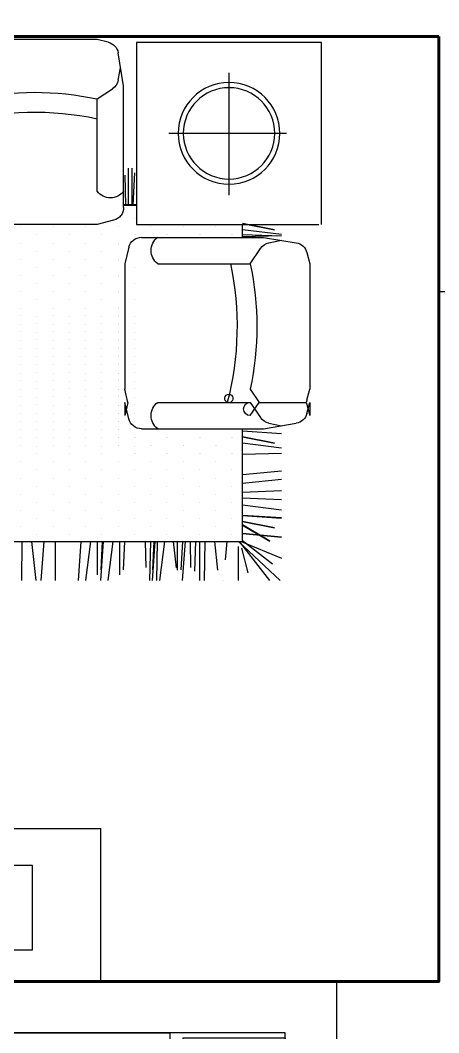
# Model space of a CAD drawing. Extents: x -355483 to -326583, y -641147 to -611949.
# Drawn here: x -332720 to -331083, y -633749 to -629785 of the extents above; entities that cross this region are included whole.
import ezdxf

# ---------------------------------------------------------------- set-up
doc = ezdxf.new("R2010")
doc.units = 0
doc.header["$LTSCALE"] = 1000
doc.header["$MEASUREMENT"] = 0
doc.layers.get('0').update_dxf_attribs({"linetype": 'CONTINUOUS'})
doc.layers.add('GT_客厅', color=2, linetype='CONTINUOUS', lineweight=60)
for name, color, linetype in [('JG', 8, 'CONTINUOUS'), ('JIAJU', 252, 'CONTINUOUS'), ('PL', 8, 'CONTINUOUS'), ('PUB_DIM', 3, 'CONTINUOUS'), ('WALL', 2, 'CONTINUOUS')]:
    doc.layers.add(name, color=color, linetype=linetype)
doc.layers.get('PUB_DIM').off()
doc.styles.add('DIM_FONT', font='ROMAND.shx', dxfattribs={"width": 0.7})

# ---------------------------------------------------------------- blocks, each defined once
blk = doc.blocks.new('A$C316D69A5')
at = {"layer": 'JG'}
for p, q in [((20, 2400), (420, 2400)), ((20, 2000), (20, 2400)), ((220, 2020), (220, 2380)), ((420, 2400), (420, 2000)), ((40, 2200), (400, 2200)), ((420, 2000), (20, 2000)), ((50, 1950), (0, 1950)), ((0, 1950), (0, 450)), ((50, 1950), (50, 450)), ((1923.8, 1950), (126.2, 1950)), ((100.8, 1873.8), (456.4, 1873.8)), ((100.8, 1237.4), (100.8, 1873.8)), ((456.4, 1873.8), (456.4, 1237.4)), ((2000, 526.2), (2000, 1873.8)), ((710.4, 1389.8), (710.4, 450)), ((456.4, 1237.4), (100.8, 1237.4)), ((100.8, 1186.6), (456.4, 1186.6)), ((100.8, 526.2), (100.8, 1186.6)), ((456.4, 1186.6), (456.4, 526.2)), ((507.2, 869.1), (507.2, 450)), ((456.4, 526.2), (100.8, 526.2)), ((50, 450), (0, 450)), ((126.2, 450), (1923.8, 450)), ((420, 400), (20, 400)), ((20, 400), (20, 0)), ((420, 0), (420, 400)), ((220, 380), (220, 20)), ((40, 200), (400, 200)), ((20, 0), (420, 0))]:
    blk.add_line(p, q, dxfattribs=at)
for centre in [(220, 2200), (220, 200)]:
    blk.add_circle(centre, 120, dxfattribs=at)
for centre, radius, start, end in [((126.2, 1873.8), 76.2, 90, 180), ((-1016.8, 2032.4), 1729.2, 337.7316, 357.27), ((53, 1913.8), 837.4, 318.9982, 2.4775), ((1923.8, 1873.8), 76.2, 360, 90), ((278.6, 2483.4), 635, 253.7398, 286.2602), ((2101.1, 889.7), 1594, 162.1966, 180.7418), ((1440, 815), 933.8, 143.9597, 177.4602), ((278.6, 627.8), 635, 73.7398, 106.2602), ((278.6, 1796.2), 635, 253.7398, 286.2602), ((126.2, 526.2), 76.2, 180, 270), ((278.6, -83.4), 635, 73.7398, 106.2602), ((1923.8, 526.2), 76.2, 270, 360)]:
    blk.add_arc(centre, radius, start, end, dxfattribs=at)
at = {"layer": 'JG', "style": 'DIM_FONT', "width": 0.8, "flags": 9}
for tag in ['YSIZE', 'XSIZE']:
    blk.add_attdef(tag, (20, 2000), '', height=0.5, rotation=360, dxfattribs=at)
at = {"layer": 'JG', "style": 'DIM_FONT', "text_generation_flag": 2, "width": 0.8, "flags": 9}
for tag in ['YSIZE', 'XSIZE']:
    blk.add_attdef(tag, (0, 1950), '', height=0.5, rotation=180, dxfattribs=at)
at = {"layer": 'JG', "style": 'DIM_FONT', "oblique": -180, "text_generation_flag": 4, "width": 0.8, "flags": 9}
for tag in ['YSIZE', 'XSIZE']:
    blk.add_attdef(tag, (20, 400), '', height=0.5, rotation=360, dxfattribs=at)
blk = doc.blocks.new('U_B6PVR')
at = {"layer": 'PL'}
for p, q in [((0, 2273), (600, 2273)), ((600, 0), (600, 2273)), ((230.1, 1452.6), (35.2, 1268.2)), ((35.2, 935.6), (35.2, 1268.2)), ((230.1, 751.3), (35.2, 935.6)), ((0, 0), (600, 0))]:
    blk.add_line(p, q, dxfattribs=at)
for points in [[(454.9, 2005.9), (454.9, 1765.9), (124.9, 1765.9), (124.9, 2005.9)], [(541.5, 694.8), (230.1, 694.8), (230.1, 1513.9), (541.5, 1513.9)], [(454.9, 259.1), (454.9, 499.1), (124.9, 499.1), (124.9, 259.1)]]:
    blk.add_lwpolyline(points, close=True, dxfattribs=at)
blk.add_arc((-851.6, 1104.4), 1452, 343.6171, 16.3829, dxfattribs=at)
at = {"color": 5, "style": 'DIM_FONT', "width": 0.8, "flags": 9}
for tag in ['YSIZE', 'XSIZE']:
    blk.add_attdef(tag, (0, 0), '', height=0.5, dxfattribs=at)
blk = doc.blocks.new('_C19XRJ')
at = {"layer": 'JIAJU', "rotation": 180}
blk.add_blockref('U_B6PVR', (600, 0), dxfattribs=at)
at = {"style": 'DIM_FONT', "width": 0.8, "flags": 9}
for tag in ['YSIZE', 'XSIZE']:
    blk.add_attdef(tag, (0, 0), '', height=0.5, dxfattribs=at)
blk = doc.blocks.new('A$C651D3A54')
at = {"layer": 'JG'}
for p, q in [((2278, 1965.2), (2276.3, 2117.8)), ((2315.8, 1965.2), (2333, 2117.8)), ((2363.9, 1965.2), (2351.8, 2117.8)), ((2408.3, 1965.2), (2408.3, 2117.8)), ((2509.3, 1965.2), (2498.7, 2117.8)), ((2546.5, 1965.2), (2527, 2117.8)), ((2596.1, 1965.2), (2585.5, 2117.8)), ((2633.4, 1965.2), (2613.8, 2117.8)), ((2781.7, 1965.2), (2776.7, 2117.8)), ((2798.2, 1965.2), (2787.5, 2117.8)), ((2806.9, 1965.2), (2805.1, 2117.8)), ((2835.4, 1965.2), (2815.9, 2117.8)), ((2917.4, 1965.2), (2905.4, 2117.8)), ((2972.8, 1965.2), (2972.8, 2117.8)), ((2993.4, 1965.2), (2991.6, 2117.8)), ((3067.2, 2117.8), (3067.2, 2117.8)), ((3123.6, 1984.7), (3123.6, 2117.8)), ((3125.1, 1965.2), (3287.9, 2117.8)), ((3128, 1965.2), (3246.2, 2117.8)), ((2572.6, 1965.2), (2572.6, 2095.7)), ((2592.8, 1965.2), (2586.8, 2076.7)), ((2659.4, 1965.2), (2659.4, 2095.7)), ((2679.6, 1965.2), (2673.7, 2076.7)), ((2760.4, 1965.2), (2762.8, 2067.2)), ((2794.8, 1965.2), (2788.8, 2076.7)), ((2869.3, 1965.2), (2881, 2068.4)), ((2886.1, 1965.2), (2886.1, 2077.2)), ((2906.3, 1965.2), (2900.4, 2076.7)), ((2935.9, 1965.2), (2938.3, 2067.2)), ((2957.3, 1965.2), (2953.4, 2081.4)), ((3031.1, 1965.2), (3043.8, 2077.2)), ((3136.5, 1991.7), (3162.1, 2087.7)), ((3079.2, 1965.2), (3073.5, 2037.5)), ((3136, 1965.2), (3293.6, 2030.6)), ((3141, 1960.9), (3258.9, 2052.5)), ((3141, 1900.9), (3248.4, 1964.5)), ((3141, 1899.3), (3248.4, 1962.8)), ((3141, 1934.6), (3293.6, 1948.6)), ((3141, 1932.9), (3293.6, 1947)), ((2272.8, 1907.7), (2272.8, 1907.7)), ((2336.4, 1939.5), (2336.4, 1939.5)), ((2400, 1907.7), (2400, 1907.7)), ((2463.6, 1939.5), (2463.6, 1939.5)), ((2527.2, 1907.7), (2527.2, 1907.7)), ((2590.8, 1939.5), (2590.8, 1939.5)), ((2654.4, 1907.7), (2654.4, 1907.7)), ((2718, 1939.5), (2718, 1939.5)), ((2781.6, 1907.7), (2781.6, 1907.7)), ((2845.2, 1939.5), (2845.2, 1939.5)), ((2908.8, 1907.7), (2908.8, 1907.7)), ((2972.4, 1939.5), (2972.4, 1939.5)), ((3036, 1907.7), (3036, 1907.7)), ((3099.6, 1939.5), (3099.6, 1939.5)), ((3141, 1887.3), (3266.4, 1911.9)), ((3141, 1885.7), (3266.4, 1910.3)), ((2336.4, 1875.9), (2336.4, 1875.9)), ((2463.6, 1875.9), (2463.6, 1875.9)), ((2590.8, 1875.9), (2590.8, 1875.9)), ((2718, 1875.9), (2718, 1875.9)), ((2845.2, 1875.9), (2845.2, 1875.9)), ((2972.4, 1875.9), (2972.4, 1875.9)), ((3099.6, 1875.9), (3099.6, 1875.9)), ((3141, 1863.6), (3293.6, 1873.4)), ((3141, 1862), (3293.6, 1871.7)), ((2272.8, 1844.1), (2272.8, 1844.1)), ((2400, 1844.1), (2400, 1844.1)), ((2527.2, 1844.1), (2527.2, 1844.1)), ((2654.4, 1844.1), (2654.4, 1844.1)), ((2781.6, 1844.1), (2781.6, 1844.1)), ((2908.8, 1844.1), (2908.8, 1844.1)), ((3036, 1844.1), (3036, 1844.1)), ((3141, 1821.4), (3293.6, 1840.8)), ((2336.4, 1812.3), (2336.4, 1812.3)), ((2463.6, 1812.3), (2463.6, 1812.3)), ((2590.8, 1812.3), (2590.8, 1812.3)), ((2718, 1812.3), (2718, 1812.3)), ((2845.2, 1812.3), (2845.2, 1812.3)), ((2972.4, 1812.3), (2972.4, 1812.3)), ((3099.6, 1812.3), (3099.6, 1812.3)), ((3141, 1794.3), (3293.6, 1800.6)), ((2272.8, 1780.5), (2272.8, 1780.5)), ((2336.4, 1748.7), (2336.4, 1748.7)), ((2400, 1780.5), (2400, 1780.5)), ((2463.6, 1748.7), (2463.6, 1748.7)), ((2527.2, 1780.5), (2527.2, 1780.5)), ((2590.8, 1748.7), (2590.8, 1748.7)), ((2654.4, 1780.5), (2654.4, 1780.5)), ((2718, 1748.7), (2718, 1748.7)), ((2781.6, 1780.5), (2781.6, 1780.5)), ((2845.2, 1748.7), (2845.2, 1748.7)), ((2908.8, 1780.5), (2908.8, 1780.5)), ((2972.4, 1748.7), (2972.4, 1748.7)), ((3036, 1780.5), (3036, 1780.5)), ((3099.6, 1748.7), (3099.6, 1748.7)), ((3141, 1771.6), (3293.6, 1765.9)), ((2272.8, 1716.9), (2272.8, 1716.9)), ((2400, 1716.9), (2400, 1716.9)), ((2527.2, 1716.9), (2527.2, 1716.9)), ((2654.4, 1716.9), (2654.4, 1716.9)), ((2781.6, 1716.9), (2781.6, 1716.9)), ((2908.8, 1716.9), (2908.8, 1716.9)), ((3036, 1716.9), (3036, 1716.9)), ((3141, 1736.9), (3293.6, 1721.3)), ((2336.4, 1685.1), (2336.4, 1685.1)), ((2463.6, 1685.1), (2463.6, 1685.1)), ((2590.8, 1685.1), (2590.8, 1685.1)), ((2718, 1685.1), (2718, 1685.1)), ((2845.2, 1685.1), (2845.2, 1685.1)), ((2972.4, 1685.1), (2972.4, 1685.1)), ((3099.6, 1685.1), (3099.6, 1685.1)), ((3141, 1703.6), (3293.6, 1688.6)), ((2272.8, 1653.3), (2272.8, 1653.3)), ((2400, 1653.3), (2400, 1653.3)), ((2527.2, 1653.3), (2527.2, 1653.3)), ((2654.4, 1653.3), (2654.4, 1653.3)), ((2781.6, 1653.3), (2781.6, 1653.3)), ((2908.8, 1653.3), (2908.8, 1653.3)), ((3036, 1653.3), (3036, 1653.3)), ((2272.8, 1589.7), (2272.8, 1589.7)), ((2336.4, 1621.5), (2336.4, 1621.5)), ((2336.4, 1591.9), (2336.4, 1591.9)), ((2400, 1589.7), (2400, 1589.7)), ((2463.6, 1621.5), (2463.6, 1621.5)), ((2463.6, 1591.9), (2463.6, 1591.9)), ((2527.2, 1589.7), (2527.2, 1589.7)), ((2590.8, 1621.5), (2590.8, 1621.5)), ((2590.8, 1591.9), (2590.8, 1591.9)), ((2654.4, 1589.7), (2654.4, 1589.7)), ((2657.4, 1589.7), (2657.4, 1589.7)), ((2718, 1621.5), (2718, 1621.5)), ((2718, 1591.9), (2718, 1591.9)), ((2721, 1621.5), (2721, 1621.5)), ((2781.6, 1589.7), (2781.6, 1589.7)), ((2784.6, 1589.7), (2784.6, 1589.7)), ((2845.2, 1621.5), (2845.2, 1621.5)), ((2848.2, 1621.5), (2848.2, 1621.5)), ((2908.8, 1589.7), (2908.8, 1589.7)), ((2911.8, 1589.7), (2911.8, 1589.7)), ((2972.4, 1621.5), (2972.4, 1621.5)), ((2975.4, 1621.5), (2975.4, 1621.5)), ((3036, 1589.7), (3036, 1589.7)), ((3039, 1589.7), (3039, 1589.7)), ((3099.6, 1621.5), (3099.6, 1621.5)), ((3102.6, 1621.5), (3102.6, 1621.5)), ((3141, 1623.1), (3293.6, 1619.5)), ((3141, 1623.1), (3293.6, 1619.5)), ((3141, 1579.3), (3293.6, 1598.6)), ((3141, 1579.3), (3293.6, 1598.6)), ((2272.8, 1560.1), (2272.8, 1560.1)), ((2336.4, 1557.9), (2336.4, 1557.9)), ((2400, 1560.1), (2400, 1560.1)), ((2463.6, 1557.9), (2463.6, 1557.9)), ((2527.2, 1560.1), (2527.2, 1560.1)), ((2590.8, 1557.9), (2590.8, 1557.9)), ((2654.4, 1560.1), (2654.4, 1560.1)), ((2657.4, 1560.1), (2657.4, 1560.1)), ((2718, 1557.9), (2718, 1557.9)), ((2721, 1557.9), (2721, 1557.9)), ((2845.2, 1557.9), (2845.2, 1557.9)), ((2848.2, 1557.9), (2848.2, 1557.9)), ((2972.4, 1557.9), (2972.4, 1557.9)), ((2975.4, 1557.9), (2975.4, 1557.9)), ((3099.6, 1557.9), (3099.6, 1557.9)), ((3102.6, 1557.9), (3102.6, 1557.9)), ((3141, 1556.2), (3266.4, 1580.8)), ((3141, 1554.6), (3266.4, 1579.2)), ((2272.8, 1526.1), (2272.8, 1526.1)), ((2336.4, 1528.3), (2336.4, 1528.3)), ((2400, 1526.1), (2400, 1526.1)), ((2463.6, 1528.3), (2463.6, 1528.3)), ((2527.2, 1526.1), (2527.2, 1526.1)), ((2590.8, 1528.3), (2590.8, 1528.3)), ((2654.4, 1526.1), (2654.4, 1526.1)), ((2657.4, 1526.1), (2657.4, 1526.1)), ((2718, 1528.3), (2718, 1528.3)), ((2746.5, 1524.1), (3223, 1524.1)), ((2781.6, 1526.1), (2781.6, 1526.1)), ((2784.6, 1526.1), (2784.6, 1526.1)), ((2908.8, 1526.1), (2908.8, 1526.1)), ((2911.8, 1526.1), (2911.8, 1526.1)), ((3036, 1526.1), (3036, 1526.1)), ((3039, 1526.1), (3039, 1526.1)), ((3141, 1532.5), (3293.6, 1542.3)), ((3223, 1524.1), (3351.4, 1502.7)), ((3244, 1502.4), (3293.5, 1512.3)), ((2272.8, 1496.5), (2272.8, 1496.5)), ((2336.4, 1494.3), (2336.4, 1494.3)), ((2400, 1496.5), (2400, 1496.5)), ((2463.6, 1494.3), (2463.6, 1494.3)), ((2527.2, 1496.5), (2527.2, 1496.5)), ((2590.8, 1494.3), (2590.8, 1494.3)), ((2654.4, 1496.5), (2654.4, 1496.5)), ((2657.4, 1496.5), (2657.4, 1496.5)), ((2696.3, 1484.9), (2680.3, 1420.7)), ((2680.3, 1420.7), (2680.3, 1472.4)), ((2693.2, 1420.7), (2680.3, 1472.4)), ((2718, 1494.3), (2718, 1494.3)), ((3171.3, 1420.7), (3211.2, 1480.4)), ((3171.3, 1472.4), (3205.8, 1420.7)), ((3393.1, 1428.9), (3404, 1472.4)), ((3404, 1420.7), (3404, 1472.4)), ((2272.8, 1462.5), (2272.8, 1462.5)), ((2272.8, 1432.9), (2272.8, 1432.9)), ((2336.4, 1464.7), (2336.4, 1464.7)), ((2336.4, 1430.7), (2336.4, 1430.7)), ((2400, 1462.5), (2400, 1462.5)), ((2400, 1432.9), (2400, 1432.9)), ((2463.6, 1464.7), (2463.6, 1464.7)), ((2463.6, 1430.7), (2463.6, 1430.7)), ((2527.2, 1462.5), (2527.2, 1462.5)), ((2527.2, 1432.9), (2527.2, 1432.9)), ((2590.8, 1464.7), (2590.8, 1464.7)), ((2590.8, 1430.7), (2590.8, 1430.7)), ((2654.4, 1462.5), (2654.4, 1462.5)), ((2654.4, 1432.9), (2654.4, 1432.9)), ((2657.4, 1462.5), (2657.4, 1462.5)), ((2657.4, 1432.9), (2657.4, 1432.9)), ((2718, 1464.7), (2718, 1464.7)), ((2718, 1430.7), (2718, 1430.7)), ((3393.1, 1464.2), (3404, 1420.7)), ((2272.8, 1398.9), (2272.8, 1398.9)), ((2336.4, 1401.1), (2336.4, 1401.1)), ((2400, 1398.9), (2400, 1398.9)), ((2463.6, 1401.1), (2463.6, 1401.1)), ((2527.2, 1398.9), (2527.2, 1398.9)), ((2590.8, 1401.1), (2590.8, 1401.1)), ((2654.4, 1398.9), (2654.4, 1398.9)), ((2657.4, 1398.9), (2657.4, 1398.9)), ((2693.2, 1420.7), (2680.3, 1369)), ((2718, 1401.1), (2718, 1401.1)), ((2809.5, 1420.7), (3171.3, 1420.7)), ((3171.3, 1369), (3205.8, 1420.7)), ((3205.8, 1420.7), (3390.3, 1420.7)), ((3393.1, 1412.5), (3404, 1369)), ((2272.8, 1369.3), (2272.8, 1369.3)), ((2336.4, 1367.1), (2336.4, 1367.1)), ((2400, 1369.3), (2400, 1369.3)), ((2463.6, 1367.1), (2463.6, 1367.1)), ((2527.2, 1369.3), (2527.2, 1369.3)), ((2590.8, 1367.1), (2590.8, 1367.1)), ((2654.4, 1369.3), (2654.4, 1369.3)), ((2657.4, 1369.3), (2657.4, 1369.3)), ((2680.3, 877.9), (2680.3, 1369)), ((2718, 1367.1), (2718, 1367.1)), ((3404, 877.9), (3404, 1369)), ((2272.8, 1335.3), (2272.8, 1335.3)), ((2336.4, 1337.5), (2336.4, 1337.5)), ((2400, 1335.3), (2400, 1335.3)), ((2463.6, 1337.5), (2463.6, 1337.5)), ((2527.2, 1335.3), (2527.2, 1335.3)), ((2590.8, 1337.5), (2590.8, 1337.5)), ((2654.4, 1335.3), (2654.4, 1335.3)), ((2657.4, 1335.3), (2657.4, 1335.3)), ((2718, 1337.5), (2718, 1337.5)), ((2272.8, 1305.7), (2272.8, 1305.7)), ((2272.8, 1271.7), (2272.8, 1271.7)), ((2336.4, 1303.5), (2336.4, 1303.5)), ((2336.4, 1273.9), (2336.4, 1273.9)), ((2400, 1305.7), (2400, 1305.7)), ((2400, 1271.7), (2400, 1271.7)), ((2463.6, 1303.5), (2463.6, 1303.5)), ((2463.6, 1273.9), (2463.6, 1273.9)), ((2527.2, 1305.7), (2527.2, 1305.7)), ((2527.2, 1271.7), (2527.2, 1271.7)), ((2590.8, 1303.5), (2590.8, 1303.5)), ((2590.8, 1273.9), (2590.8, 1273.9)), ((2654.4, 1305.7), (2654.4, 1305.7)), ((2654.4, 1271.7), (2654.4, 1271.7)), ((2657.4, 1305.7), (2657.4, 1305.7)), ((2657.4, 1271.7), (2657.4, 1271.7)), ((2718, 1303.5), (2718, 1303.5)), ((2718, 1273.9), (2718, 1273.9)), ((2272.8, 1242.1), (2272.8, 1242.1)), ((2336.4, 1239.9), (2336.4, 1239.9)), ((2400, 1242.1), (2400, 1242.1)), ((2463.6, 1239.9), (2463.6, 1239.9)), ((2527.2, 1242.1), (2527.2, 1242.1)), ((2590.8, 1239.9), (2590.8, 1239.9)), ((2654.4, 1242.1), (2654.4, 1242.1)), ((2657.4, 1242.1), (2657.4, 1242.1)), ((2718, 1239.9), (2718, 1239.9)), ((2272.8, 1208.1), (2272.8, 1208.1)), ((2336.4, 1210.3), (2336.4, 1210.3)), ((2400, 1208.1), (2400, 1208.1)), ((2463.6, 1210.3), (2463.6, 1210.3)), ((2527.2, 1208.1), (2527.2, 1208.1)), ((2590.8, 1210.3), (2590.8, 1210.3)), ((2654.4, 1208.1), (2654.4, 1208.1)), ((2657.4, 1208.1), (2657.4, 1208.1)), ((2718, 1210.3), (2718, 1210.3)), ((2272.8, 1178.5), (2272.8, 1178.5)), ((2336.4, 1176.4), (2336.4, 1176.4)), ((2400, 1178.5), (2400, 1178.5)), ((2463.6, 1176.4), (2463.6, 1176.4)), ((2527.2, 1178.5), (2527.2, 1178.5)), ((2590.8, 1176.4), (2590.8, 1176.4)), ((2654.4, 1178.5), (2654.4, 1178.5)), ((2657.4, 1178.5), (2657.4, 1178.5)), ((2718, 1176.4), (2718, 1176.4)), ((2272.8, 1144.6), (2272.8, 1144.6)), ((2272.8, 1114.9), (2272.8, 1114.9)), ((2336.4, 1146.7), (2336.4, 1146.7)), ((2336.4, 1112.8), (2336.4, 1112.8)), ((2400, 1144.6), (2400, 1144.6)), ((2400, 1114.9), (2400, 1114.9)), ((2463.6, 1146.7), (2463.6, 1146.7)), ((2463.6, 1112.8), (2463.6, 1112.8)), ((2527.2, 1144.6), (2527.2, 1144.6)), ((2527.2, 1114.9), (2527.2, 1114.9)), ((2590.8, 1146.7), (2590.8, 1146.7)), ((2590.8, 1112.8), (2590.8, 1112.8)), ((2654.4, 1144.6), (2654.4, 1144.6)), ((2654.4, 1114.9), (2654.4, 1114.9)), ((2657.4, 1144.6), (2657.4, 1144.6)), ((2657.4, 1114.9), (2657.4, 1114.9)), ((2718, 1146.7), (2718, 1146.7)), ((2718, 1112.8), (2718, 1112.8)), ((2272.8, 1081), (2272.8, 1081)), ((2336.4, 1083.1), (2336.4, 1083.1)), ((2400, 1081), (2400, 1081)), ((2463.6, 1083.1), (2463.6, 1083.1)), ((2527.2, 1081), (2527.2, 1081)), ((2590.8, 1083.1), (2590.8, 1083.1)), ((2654.4, 1081), (2654.4, 1081)), ((2657.4, 1081), (2657.4, 1081)), ((2718, 1083.1), (2718, 1083.1)), ((2272.8, 1051.3), (2272.8, 1051.3)), ((2400, 1051.3), (2400, 1051.3)), ((2527.2, 1051.3), (2527.2, 1051.3)), ((2654.4, 1051.3), (2654.4, 1051.3)), ((2657.4, 1051.3), (2657.4, 1051.3)), ((2336.4, 1019.5), (2336.4, 1019.5)), ((2463.6, 1019.5), (2463.6, 1019.5)), ((2590.8, 1019.5), (2590.8, 1019.5)), ((2718, 1019.5), (2718, 1019.5)), ((2272.8, 987.7), (2272.8, 987.7)), ((2336.4, 956), (2336.4, 956)), ((2400, 987.7), (2400, 987.7)), ((2463.6, 956), (2463.6, 956)), ((2527.2, 987.7), (2527.2, 987.7)), ((2590.8, 956), (2590.8, 956)), ((2654.4, 987.7), (2654.4, 987.7)), ((2657.4, 987.7), (2657.4, 987.7)), ((2718, 956), (2718, 956)), ((2272.8, 924.2), (2272.8, 924.2)), ((2400, 924.2), (2400, 924.2)), ((2527.2, 924.2), (2527.2, 924.2)), ((2654.4, 924.2), (2654.4, 924.2)), ((2657.4, 924.2), (2657.4, 924.2)), ((2336.4, 892.4), (2336.4, 892.4)), ((2463.6, 892.4), (2463.6, 892.4)), ((2590.8, 892.4), (2590.8, 892.4)), ((2696.3, 813.7), (2680.3, 877.9)), ((2718, 892.4), (2718, 892.4)), ((2809.5, 877.9), (3171.3, 877.9)), ((3171.3, 877.9), (3211.2, 818.2)), ((3393.1, 834.4), (3404, 877.9)), ((2272.8, 860.6), (2272.8, 860.6)), ((2400, 860.6), (2400, 860.6)), ((2527.2, 860.6), (2527.2, 860.6)), ((2654.4, 860.6), (2654.4, 860.6)), ((2657.4, 860.6), (2657.4, 860.6)), ((2272.8, 797), (2272.8, 797)), ((2336.4, 828.8), (2336.4, 828.8)), ((2400, 797), (2400, 797)), ((2463.6, 828.8), (2463.6, 828.8)), ((2527.2, 797), (2527.2, 797)), ((2590.8, 828.8), (2590.8, 828.8)), ((2654.4, 797), (2654.4, 797)), ((2657.4, 797), (2657.4, 797)), ((2718, 828.8), (2718, 828.8)), ((3223, 774.6), (3351.4, 796)), ((3244, 796.2), (3293.5, 786.3)), ((2336.4, 765.2), (2336.4, 765.2)), ((2463.6, 765.2), (2463.6, 765.2)), ((2590.8, 765.2), (2590.8, 765.2)), ((2718, 765.2), (2718, 765.2)), ((2721, 765.2), (2721, 765.2)), ((2746.5, 774.6), (3223, 774.6)), ((2845.2, 765.2), (2845.2, 765.2)), ((2848.2, 765.2), (2848.2, 765.2)), ((2972.4, 765.2), (2972.4, 765.2)), ((2975.4, 765.2), (2975.4, 765.2)), ((3099.6, 765.2), (3099.6, 765.2)), ((3102.6, 765.2), (3102.6, 765.2)), ((3141, 771.6), (3293.6, 768)), ((3141, 762.9), (3293.6, 769.3)), ((3141, 743.5), (3293.6, 762.8)), ((2572.7, 723.7), (2081.6, 723.7)), ((2272.8, 733.4), (2272.8, 733.4)), ((2400, 733.4), (2400, 733.4)), ((2527.2, 733.4), (2527.2, 733.4)), ((2636.9, 707.6), (2572.7, 723.7)), ((2654.4, 733.4), (2654.4, 733.4)), ((2727, 723.7), (3439.2, 723.7)), ((2727, 11.4), (2727, 723.7)), ((2781.6, 733.4), (2781.6, 733.4)), ((2908.8, 733.4), (2908.8, 733.4)), ((3036, 733.4), (3036, 733.4)), ((3141, 720.4), (3266.4, 745)), ((3141, 718.8), (3266.4, 743.4)), ((3449.7, 723.7), (3449.7, 11.4)), ((2718, 701.6), (2718, 701.6)), ((2676.1, 657.5), (2676.1, 180.9)), ((2684.6, 648.5), (2681.9, 531.7)), ((2695.6, 648.5), (2695.6, 503.2)), ((2710, 648.5), (2710, 503.2)), ((2713, 648.5), (2719.8, 522.2)), ((3088.3, 610), (3088.3, 130.7)), ((2572.7, 594.4), (2572.7, 232.6)), ((3313, 367.5), (2853.2, 367.5)), ((2572.7, 232.6), (2632.4, 192.8)), ((2654.4, 159.9), (2664.3, 110.4)), ((2676.1, 180.9), (2654.7, 52.5)), ((2616.2, 10.9), (2572.7, 0)), ((3449.7, 11.4), (2727, 11.4)), ((2572.7, 0), (2081.6, 0))]:
    blk.add_line(p, q, dxfattribs=at)
for points in [[(263, 1524.1), (263, 1965.2), (3141, 1965.2), (3141, 1524.1)], [(3141, 774.6), (3141, 723.7)], [(2676.1, 648.5), (2727, 648.5)], [(2727, 647.4), (2676.1, 647.4)]]:
    blk.add_lwpolyline(points, dxfattribs=at)
for radius in [199.1, 178.8]:
    blk.add_circle((3088.3, 367.5), radius, dxfattribs=at)
for centre, radius, start, end in [((2746.5, 1472.4), 51.7, 90, 165.9638), ((2848.3, 1472.4), 64.6, 126.8699, 233.1301), ((3171.3, 1446.5), 25.8, 90, 270), ((3254.2, 1451.7), 51.7, 101.3099, 146.3099), ((3342.9, 1451.7), 51.7, 14.0362, 80.5377), ((3342.9, 1441.4), 51.7, 336.4002, 345.9638), ((3087.7, 1405.5), 16.4, 111.8537, 68.1463), ((1940.4, 1123.5), 1179.2, 347.982, 14.5991), ((3342.9, 1400), 51.7, 14.0362, 23.5998), ((2018, 1123.5), 1179.2, 347.982, 12.018), ((2848.3, 826.2), 64.6, 126.8699, 233.1301), ((3342.9, 846.9), 51.7, 279.4623, 345.9638), ((2746.5, 826.2), 51.7, 194.0362, 270), ((3254.2, 846.9), 51.7, 213.6901, 258.6901), ((2624.4, 657.5), 51.7, 0, 75.9638), ((2624.4, 555.7), 64.6, 36.8699, 143.1301), ((2327.2, 1463.5), 1179.2, 255.4009, 282.018), ((2327.2, 1386), 1179.2, 257.982, 282.018), ((2603.8, 149.8), 51.7, 11.3099, 56.3099), ((2603.7, 61), 51.7, 284.0362, 350.5377)]:
    blk.add_arc(centre, radius, start, end, dxfattribs=at)

msp = doc.modelspace()

# ---------------------------------------------------------------- linework, layer by layer
at = {"layer": 'GT_客厅'}
msp.add_lwpolyline([(-331083.2, -629849), (-331083.2, -633549), (-335785.6, -633549), (-335785.6, -629849), (-331083.2, -629849)], dxfattribs=at)
at = {"layer": 'WALL'}
msp.add_line((-331483.2, -633549), (-331083.2, -633549), dxfattribs=at)
for points in [[(-330883.2, -629849), (-330883.2, -630849), (-331083.2, -630849), (-331083.2, -629849), (-332883.2, -629849), (-332883.2, -629649), (-330883.2, -629649)], [(-331483.2, -633749), (-331483.1, -635749), (-331683.1, -635749), (-331683.2, -633749), (-333483.2, -633749), (-333483.2, -633549), (-331483.2, -633549)]]:
    msp.add_lwpolyline(points, close=True, dxfattribs=at)

# ---------------------------------------------------------------- block references
at = {"xscale": -1, "rotation": 90}
msp.add_blockref('A$C316D69A5', (-331683.2, -633749), dxfattribs=at)
at = {"layer": 'JG', "xscale": -1, "rotation": 90}
msp.add_blockref('_C19XRJ', (-334677.7, -632949), dxfattribs=at)
at = {"layer": 'PUB_DIM', "xscale": -1, "rotation": 180}
msp.add_blockref('A$C651D3A54', (-334991.7, -629860.5), dxfattribs=at)

doc.saveas('drawing.dxf')
